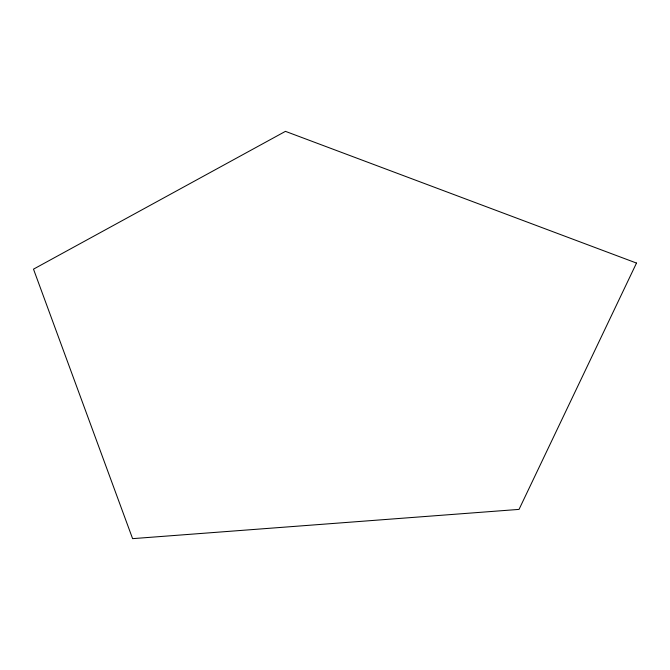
<?xml version="1.0" encoding="UTF-8"?>
<svg xmlns="http://www.w3.org/2000/svg" width="670" height="670" viewBox="0 0 670 670"><rect width="100%" height="100%" fill="white"/><g stroke="black" fill="none" stroke-linecap="round" stroke-linejoin="round"><path stroke-width="1" d="M636.5 263.067L519.032 509.393L132.601 538.646L33.5 269.147L285.453 131.353L636.5 263.067"/></g></svg>
